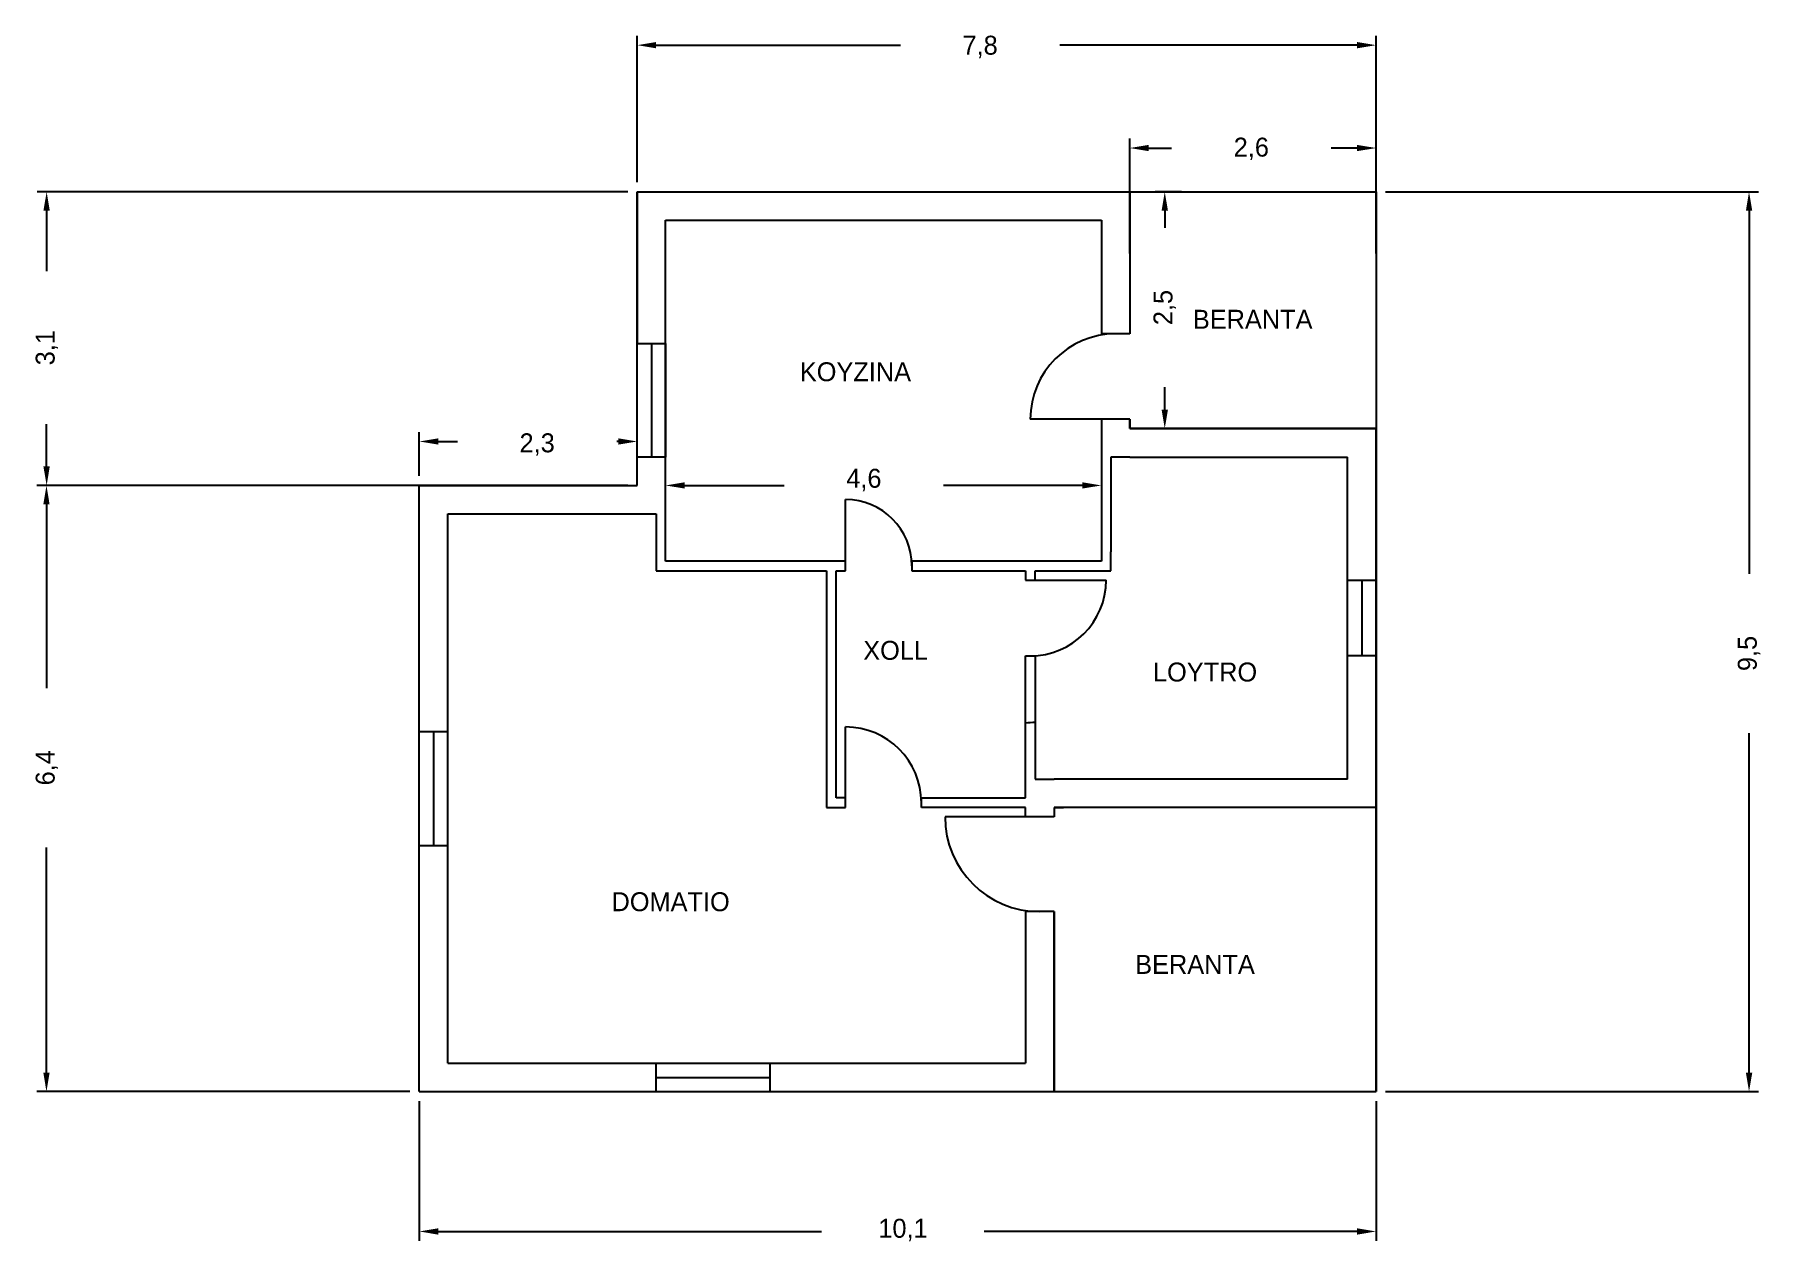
# Model space of a CAD drawing. Header units: millimetres. Extents: x 410.8 to 429, y 435.5 to 448.2.
import ezdxf

# ---------------------------------------------------------------- set-up
doc = ezdxf.new("R2010")
doc.units = ezdxf.units.MM
doc.dimstyles.new('ISO-25', dxfattribs={"dimtxt": 0.2, "dimasz": 0.2, "dimexe": 0.1, "dimexo": 0.1, "dimtad": 1, "dimtxsty": 'Standard', "dimcen": 2.5, "dimadec": 0, "dimazin": 0, "dimtfac": 1, "dimtmove": 0, "dimatfit": 3, "dimfxl": 0, "dimarcsym": 0})

# ---------------------------------------------------------------- blocks, each defined once
blk = doc.blocks.new('*D1')
at = {"color": 0, "lineweight": -2}
for p, q in [((414.727, 443.449), (410.791, 443.449)), ((410.891, 443.249), (410.891, 441.31)), ((410.891, 437.249), (410.891, 439.627)), ((414.727, 437.049), (410.791, 437.049))]:
    blk.add_line(p, q, dxfattribs=at)
at = {"color": 0}
for points in [[(410.858, 443.249), (410.924, 443.249), (410.891, 443.449)], [(410.858, 437.249), (410.924, 437.249), (410.891, 437.049)]]:
    blk.add_solid(points, dxfattribs=at)
at = {"layer": 'Defpoints', "color": 0}
for p in [(414.827, 443.449), (410.891, 437.049), (414.827, 437.049)]:
    blk.add_point(p, dxfattribs=at)
at = {"color": 0, "insert": (410.896, 440.468), "char_height": 0.2, "attachment_point": 5, "rotation": 90}
blk.add_mtext('6,4', dxfattribs=at)
blk = doc.blocks.new('*D2')
at = {"color": 0, "lineweight": -2}
for p, q in [((414.827, 436.949), (414.827, 435.473)), ((424.927, 436.949), (424.927, 435.473)), ((415.027, 435.573), (419.074, 435.573)), ((424.727, 435.573), (420.791, 435.573))]:
    blk.add_line(p, q, dxfattribs=at)
at = {"color": 0}
for points in [[(415.027, 435.606), (415.027, 435.539), (414.827, 435.573)], [(424.727, 435.606), (424.727, 435.539), (424.927, 435.573)]]:
    blk.add_solid(points, dxfattribs=at)
at = {"layer": 'Defpoints', "color": 0}
for p in [(414.827, 437.049), (424.927, 437.049), (424.927, 435.573)]:
    blk.add_point(p, dxfattribs=at)
at = {"color": 0, "insert": (419.933, 435.588), "char_height": 0.2, "attachment_point": 5}
blk.add_mtext('10,1', dxfattribs=at)
blk = doc.blocks.new('*D3')
at = {"color": 0, "lineweight": -2}
for p, q in [((414.827, 443.549), (414.827, 444.013)), ((415.027, 443.913), (415.23, 443.913)), ((416.927, 443.913), (416.913, 443.913)), ((417.127, 443.549), (417.127, 444.013))]:
    blk.add_line(p, q, dxfattribs=at)
at = {"color": 0}
for points in [[(415.027, 443.946), (415.027, 443.88), (414.827, 443.913)], [(416.927, 443.946), (416.927, 443.88), (417.127, 443.913)]]:
    blk.add_solid(points, dxfattribs=at)
at = {"layer": 'Defpoints', "color": 0}
for p in [(417.127, 443.913), (414.827, 443.449), (417.127, 443.449)]:
    blk.add_point(p, dxfattribs=at)
at = {"color": 0, "insert": (416.071, 443.88), "char_height": 0.2, "attachment_point": 5}
blk.add_mtext('2,3', dxfattribs=at)
blk = doc.blocks.new('*D4')
at = {"color": 0, "lineweight": -2}
for p, q in [((417.027, 446.549), (410.793, 446.549)), ((410.893, 446.349), (410.893, 445.711)), ((410.893, 443.649), (410.893, 444.095)), ((417.027, 443.449), (410.793, 443.449))]:
    blk.add_line(p, q, dxfattribs=at)
at = {"color": 0}
for points in [[(410.859, 446.349), (410.926, 446.349), (410.893, 446.549)], [(410.859, 443.649), (410.926, 443.649), (410.893, 443.449)]]:
    blk.add_solid(points, dxfattribs=at)
at = {"layer": 'Defpoints', "color": 0}
for p in [(410.893, 446.549), (417.127, 446.549), (417.127, 443.449)]:
    blk.add_point(p, dxfattribs=at)
at = {"color": 0, "insert": (410.896, 444.903), "char_height": 0.2, "attachment_point": 5, "rotation": 90}
blk.add_mtext('3,1', dxfattribs=at)
blk = doc.blocks.new('*D5')
at = {"color": 0, "lineweight": -2}
for p, q in [((417.127, 446.649), (417.127, 448.197)), ((417.327, 448.097), (419.905, 448.097)), ((424.727, 448.097), (421.589, 448.097)), ((424.927, 446.649), (424.927, 448.197))]:
    blk.add_line(p, q, dxfattribs=at)
at = {"color": 0}
for points in [[(417.327, 448.13), (417.327, 448.064), (417.127, 448.097)], [(424.727, 448.13), (424.727, 448.064), (424.927, 448.097)]]:
    blk.add_solid(points, dxfattribs=at)
at = {"layer": 'Defpoints', "color": 0}
for p in [(424.927, 448.097), (417.127, 446.549), (424.927, 446.549)]:
    blk.add_point(p, dxfattribs=at)
at = {"color": 0, "insert": (420.747, 448.078), "char_height": 0.2, "attachment_point": 5}
blk.add_mtext('7,8', dxfattribs=at)
blk = doc.blocks.new('*D6')
at = {"color": 0, "lineweight": -2}
for p, q in [((425.027, 446.549), (428.964, 446.549)), ((428.864, 446.349), (428.864, 442.517)), ((428.864, 437.249), (428.864, 440.834)), ((425.027, 437.049), (428.964, 437.049))]:
    blk.add_line(p, q, dxfattribs=at)
at = {"color": 0}
for points in [[(428.831, 446.349), (428.898, 446.349), (428.864, 446.549)], [(428.831, 437.249), (428.898, 437.249), (428.864, 437.049)]]:
    blk.add_solid(points, dxfattribs=at)
at = {"layer": 'Defpoints', "color": 0}
for p in [(424.927, 446.549), (428.864, 446.549), (424.927, 437.049)]:
    blk.add_point(p, dxfattribs=at)
at = {"color": 0, "insert": (428.864, 441.675), "char_height": 0.2, "attachment_point": 5, "rotation": 90}
blk.add_mtext('9,5', dxfattribs=at)
blk = doc.blocks.new('*D7')
at = {"color": 0, "lineweight": -2}
for p, q in [((422.327, 445.899), (422.327, 447.111)), ((422.527, 447.011), (422.769, 447.011)), ((424.727, 447.011), (424.452, 447.011)), ((424.927, 445.899), (424.927, 447.111))]:
    blk.add_line(p, q, dxfattribs=at)
at = {"color": 0}
for points in [[(422.527, 447.044), (422.527, 446.978), (422.327, 447.011)], [(424.727, 447.044), (424.727, 446.978), (424.927, 447.011)]]:
    blk.add_solid(points, dxfattribs=at)
at = {"layer": 'Defpoints', "color": 0}
for p in [(424.927, 447.011), (422.327, 445.799), (424.927, 445.799)]:
    blk.add_point(p, dxfattribs=at)
at = {"color": 0, "insert": (423.61, 447.002), "char_height": 0.2, "attachment_point": 5}
blk.add_mtext('2,6', dxfattribs=at)
blk = doc.blocks.new('*D8')
at = {"color": 0, "lineweight": -2}
for p, q in [((422.874, 446.549), (422.596, 446.549)), ((422.696, 446.349), (422.696, 446.168)), ((422.696, 444.249), (422.696, 444.485)), ((422.874, 444.049), (422.596, 444.049))]:
    blk.add_line(p, q, dxfattribs=at)
at = {"color": 0}
for points in [[(422.663, 446.349), (422.73, 446.349), (422.696, 446.549)], [(422.663, 444.249), (422.73, 444.249), (422.696, 444.049)]]:
    blk.add_solid(points, dxfattribs=at)
at = {"layer": 'Defpoints', "color": 0}
for p in [(422.696, 446.549), (422.974, 446.549), (422.974, 444.049)]:
    blk.add_point(p, dxfattribs=at)
at = {"color": 0, "insert": (422.696, 445.327), "char_height": 0.2, "attachment_point": 5, "rotation": 90}
blk.add_mtext('2,5', dxfattribs=at)
blk = doc.blocks.new('*D10')
at = {"color": 0, "lineweight": -2}
for p, q in [((417.627, 443.449), (418.679, 443.449)), ((421.827, 443.449), (420.362, 443.449))]:
    blk.add_line(p, q, dxfattribs=at)
at = {"color": 0}
for points in [[(417.627, 443.482), (417.627, 443.416), (417.427, 443.449)], [(421.827, 443.482), (421.827, 443.416), (422.027, 443.449)]]:
    blk.add_solid(points, dxfattribs=at)
at = {"layer": 'Defpoints', "color": 0}
for p in [(417.427, 443.449), (422.027, 443.449), (422.027, 443.449)]:
    blk.add_point(p, dxfattribs=at)
at = {"color": 0, "insert": (419.52, 443.506), "char_height": 0.2, "attachment_point": 5}
blk.add_mtext('4,6', dxfattribs=at)

msp = doc.modelspace()

# ---------------------------------------------------------------- linework, layer by layer
for p, q in [((417.127, 443.449), (417.127, 446.549)), ((417.127, 446.549), (422.327, 446.549)), ((417.127, 446.549), (417.127, 444.949)), ((422.327, 446.549), (424.927, 446.549)), ((422.327, 446.549), (422.327, 445.049)), ((424.927, 446.549), (424.927, 437.049)), ((417.427, 443.449), (417.427, 446.249)), ((417.427, 446.249), (422.027, 446.249)), ((417.427, 442.649), (417.427, 446.249)), ((422.027, 446.249), (422.027, 445.049)), ((422.327, 445.049), (422.027, 445.049)), ((417.127, 444.949), (417.427, 444.949)), ((417.277, 444.949), (417.277, 443.749)), ((417.427, 444.949), (417.427, 443.749)), ((422.177, 444.149), (421.277, 444.149)), ((422.327, 444.149), (422.027, 444.149)), ((422.027, 444.149), (422.027, 442.749)), ((422.327, 444.149), (422.327, 444.049)), ((422.327, 444.049), (422.327, 444.149)), ((422.327, 444.049), (424.927, 444.049)), ((424.927, 444.049), (422.327, 444.049)), ((424.927, 442.449), (424.927, 444.049)), ((417.427, 443.749), (417.127, 443.749)), ((422.127, 443.749), (422.127, 442.749)), ((422.327, 443.749), (422.127, 443.749)), ((422.327, 443.749), (424.627, 443.749)), ((424.627, 442.449), (424.627, 443.749)), ((414.827, 437.049), (414.827, 443.449)), ((414.827, 443.449), (417.127, 443.449)), ((419.327, 442.599), (419.327, 443.299)), ((415.127, 437.349), (415.127, 443.149)), ((415.127, 443.149), (417.127, 443.149)), ((415.127, 443.149), (417.327, 443.149)), ((417.327, 443.149), (417.327, 442.549)), ((419.327, 442.649), (417.427, 442.649)), ((419.327, 442.549), (419.327, 442.649)), ((420.127, 442.649), (420.027, 442.649)), ((420.027, 442.649), (420.027, 442.549)), ((422.027, 442.649), (420.127, 442.649)), ((422.027, 442.749), (422.027, 442.649)), ((422.127, 442.549), (422.127, 442.749)), ((417.327, 442.549), (419.127, 442.549)), ((419.127, 442.549), (419.127, 440.049)), ((419.227, 440.149), (419.227, 442.549)), ((419.227, 442.549), (419.327, 442.549)), ((420.027, 442.549), (421.227, 442.549)), ((421.227, 442.549), (421.227, 442.449)), ((421.227, 442.449), (421.327, 442.449)), ((421.277, 442.449), (422.077, 442.449)), ((421.327, 442.449), (421.327, 442.549)), ((421.327, 442.549), (422.127, 442.549)), ((424.627, 441.649), (424.627, 442.449)), ((424.627, 441.649), (424.627, 442.449)), ((424.627, 442.449), (424.927, 442.449)), ((424.777, 442.449), (424.777, 441.649)), ((424.927, 441.649), (424.927, 442.449)), ((421.227, 440.149), (421.227, 441.649)), ((421.227, 441.649), (421.327, 441.649)), ((421.327, 441.649), (421.327, 440.349)), ((424.627, 440.349), (424.627, 441.649)), ((424.927, 441.649), (424.627, 441.649)), ((424.927, 440.049), (424.927, 441.649)), ((424.927, 440.049), (424.927, 441.649)), ((415.127, 440.849), (414.827, 440.849)), ((414.977, 440.849), (414.977, 439.649)), ((415.127, 439.649), (415.127, 440.849)), ((415.127, 440.849), (415.127, 440.849)), ((419.327, 440.099), (419.327, 440.899)), ((421.327, 440.349), (421.527, 440.349)), ((424.627, 440.349), (421.527, 440.349)), ((419.327, 440.149), (419.227, 440.149)), ((419.327, 440.049), (419.327, 440.149)), ((420.127, 440.049), (420.127, 440.149)), ((420.127, 440.149), (421.227, 440.149)), ((419.127, 440.049), (419.327, 440.049)), ((421.227, 440.049), (420.127, 440.049)), ((421.377, 439.949), (420.377, 439.949)), ((421.227, 439.949), (421.227, 440.049)), ((421.527, 439.949), (421.227, 439.949)), ((424.927, 440.049), (421.527, 440.049)), ((421.527, 440.049), (421.527, 439.949)), ((424.927, 440.049), (421.527, 440.049)), ((424.927, 440.049), (421.527, 440.049)), ((421.527, 440.049), (421.627, 440.049)), ((421.627, 440.049), (421.527, 440.049)), ((421.527, 440.049), (421.527, 439.949)), ((424.927, 437.049), (424.927, 440.049)), ((414.827, 437.049), (414.827, 439.649)), ((414.827, 439.649), (415.127, 439.649)), ((421.527, 438.949), (421.227, 438.949)), ((421.227, 438.949), (421.227, 437.349)), ((421.527, 438.949), (421.527, 437.049)), ((421.527, 437.049), (421.527, 438.949)), ((421.527, 437.049), (421.527, 438.949)), ((421.527, 437.049), (421.527, 438.949)), ((415.127, 437.349), (417.327, 437.349)), ((417.327, 437.349), (418.527, 437.349)), ((417.327, 437.049), (417.327, 437.349)), ((417.327, 437.349), (418.527, 437.349)), ((418.527, 437.349), (421.227, 437.349)), ((418.527, 437.349), (418.527, 437.049)), ((417.327, 437.199), (418.527, 437.199)), ((414.827, 437.049), (417.327, 437.049)), ((414.827, 437.049), (417.327, 437.049)), ((417.327, 437.049), (418.527, 437.049)), ((418.527, 437.049), (421.527, 437.049)), ((421.527, 437.049), (424.927, 437.049))]:
    msp.add_line(p, q)
for centre, radius, start, end in [((422.177, 444.149), 0.9, 90, 180), ((419.327, 442.599), 0.7, 0, 90), ((421.277, 442.449), 0.8, 270, 0), ((419.327, 440.099), 0.8, 0, 90), ((421.377, 439.949), 1, 92.866, 98.6269), ((421.377, 439.949), 1, 180, 270)]:
    msp.add_arc(centre, radius, start, end)

# ---------------------------------------------------------------- texts
at = {"char_height": 0.2, "width": 3.83381, "attachment_point": 1}
for s, insert in [('BERANTA', (422.993, 445.303)), ('KOYZINA', (418.844, 444.749)), ('XOLL', (419.513, 441.808)), ('LOYTRO', (422.572, 441.579)), ('DOMATIO', (416.856, 439.154)), ('BERANTA', (422.384, 438.492))]:
    msp.add_mtext(s, dxfattribs=dict(at, insert=insert))

# ---------------------------------------------------------------- dimensions: what is measured, and where the dimension line sits
for base, p1, p2, picture, middle in [((424.927, 448.097), (417.127, 446.549), (424.927, 446.549), '*D5', (420.747, 448.078)), ((424.927, 447.011), (422.327, 445.799), (424.927, 445.799), '*D7', (423.61, 447.002)), ((417.127, 443.913), (414.827, 443.449), (417.127, 443.449), '*D3', (416.071, 443.88)), ((422.027, 443.449), (417.427, 443.449), (422.027, 443.449), '*D10', (419.52, 443.506)), ((424.927, 435.573), (414.827, 437.049), (424.927, 437.049), '*D2', (419.933, 435.588))]:
    dim = msp.add_linear_dim(base=base, p1=p1, p2=p2, dimstyle='ISO-25', override={"dimtmove": 2})
    dim.commit()
    dim.dimension.update_dxf_attribs({"geometry": picture, "text_midpoint": middle, "dimtype": 160})
for base, p1, p2, picture, middle in [((410.893, 446.549), (417.127, 443.449), (417.127, 446.549), '*D4', (410.896, 444.903)), ((422.696, 446.549), (422.974, 444.049), (422.974, 446.549), '*D8', (422.696, 445.327)), ((428.864, 446.549), (424.927, 437.049), (424.927, 446.549), '*D6', (428.864, 441.675)), ((410.891, 437.049), (414.827, 443.449), (414.827, 437.049), '*D1', (410.896, 440.468))]:
    dim = msp.add_linear_dim(base=base, p1=p1, p2=p2, angle=90, dimstyle='ISO-25', override={"dimtmove": 2})
    dim.commit()
    dim.dimension.update_dxf_attribs({"geometry": picture, "text_midpoint": middle, "dimtype": 160})

doc.saveas('drawing.dxf')
